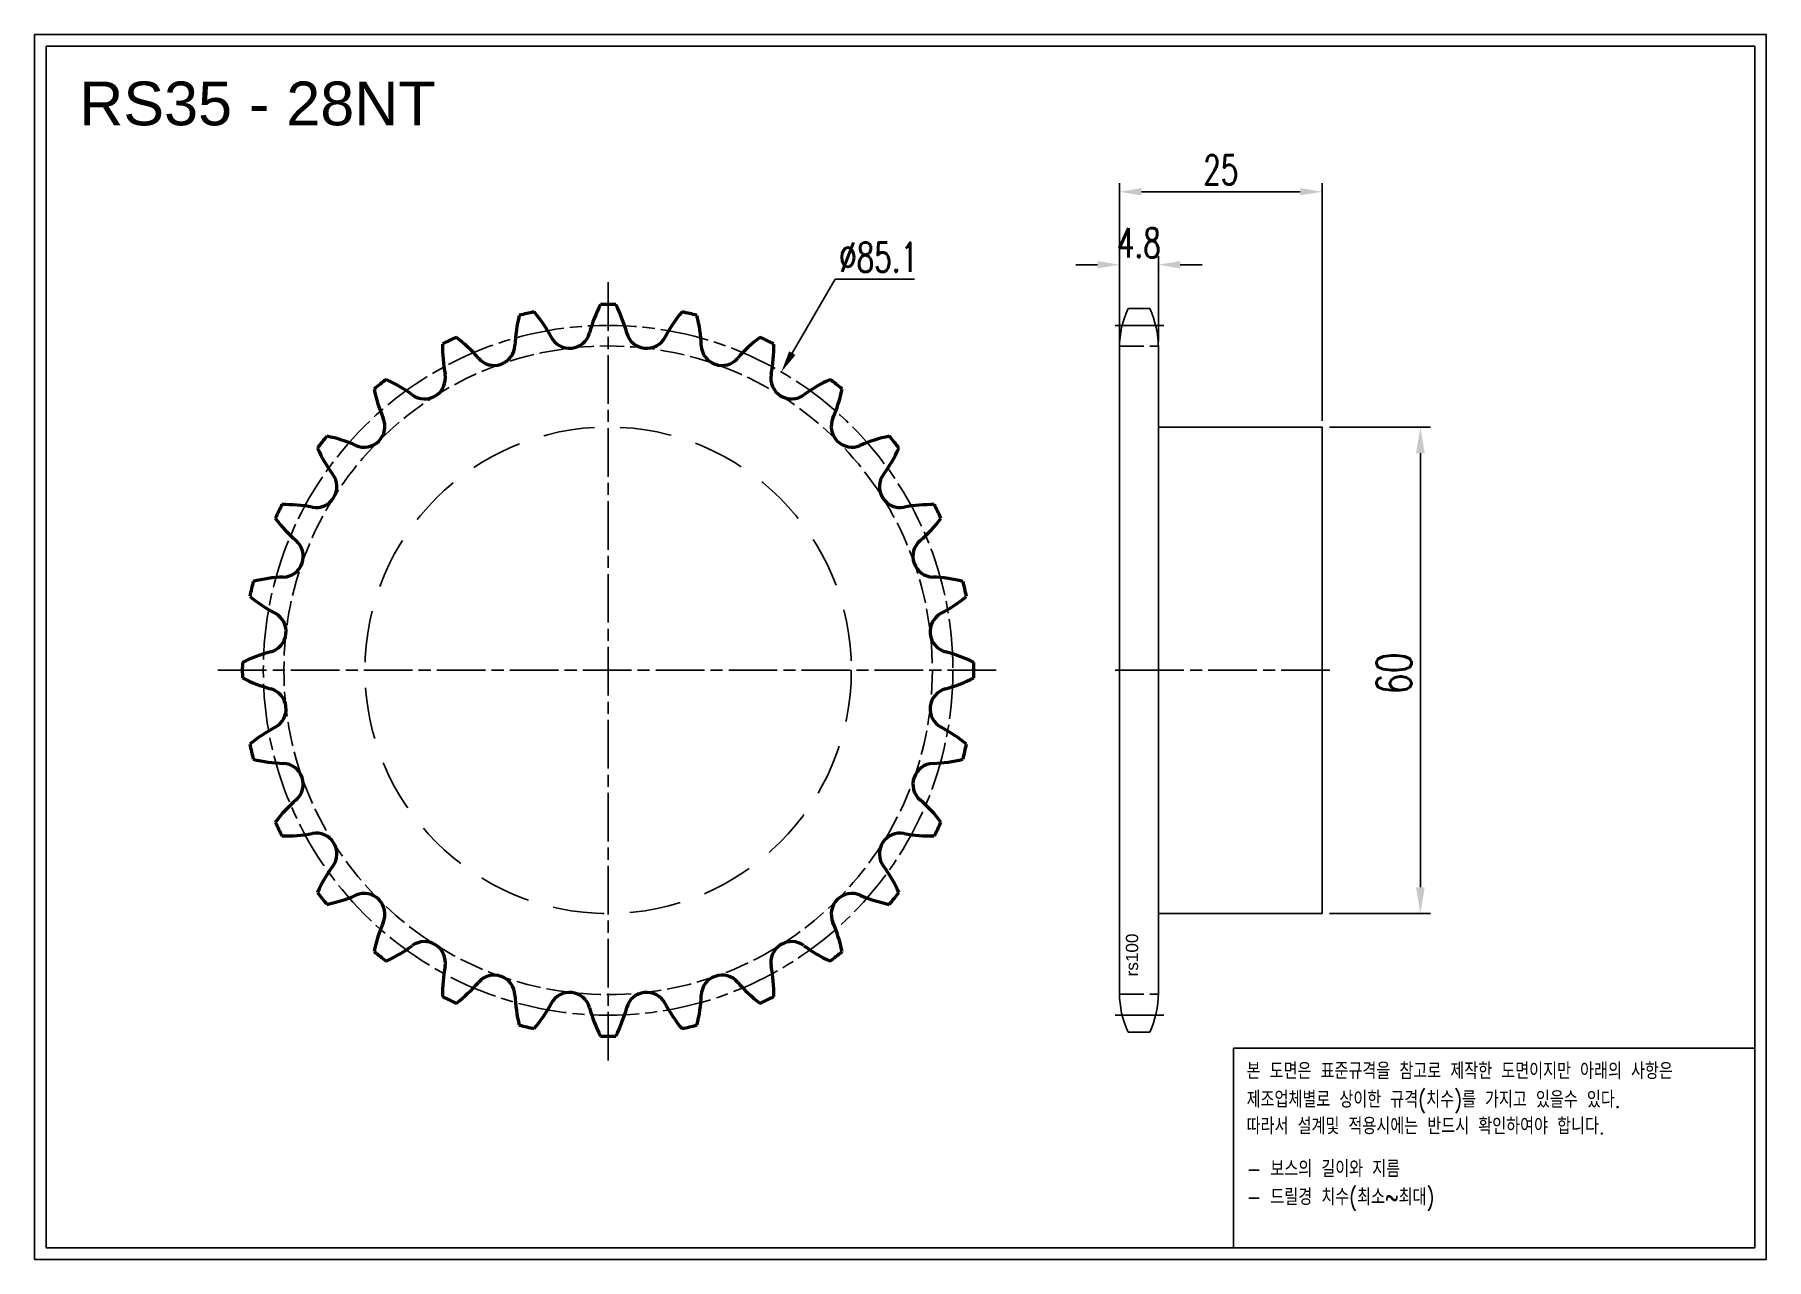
# Model space of a CAD drawing. Header units: millimetres. Extents: x -42856 to -42642, y 1262 to 1413.
import ezdxf

# ---------------------------------------------------------------- set-up
doc = ezdxf.new("R2010")
doc.units = ezdxf.units.MM
for name, pattern in [('AM_ISO02W050', [7.5, 6, -1.5]), ('AM_ISO02W050x2', [3.75, 3, -0.75]), ('AM_ISO08W050', [18, 12, -1.5, 3, -1.5]), ('AM_ISO08W050x2', [9, 6, -0.75, 1.5, -0.75]), ('HIDDEN', [9.525, 6.35, -3.175])]:
    doc.linetypes.add(name, pattern=pattern)
for name, color, linetype, lineweight in [('AM_0N', 7, 'Continuous', 50), ('AM_3N', 6, 'AM_ISO02W050', 25), ('AM_7', 4, 'AM_ISO08W050', 25), ('AM_7N', 4, 'AM_ISO08W050', 25)]:
    doc.layers.add(name, color=color, linetype=linetype, lineweight=lineweight)
doc.layers.add('HL', color=2, linetype='HIDDEN')
doc.layers.add('S-DIM', color=7, linetype='Continuous')
doc.styles.add('HAN', font='ROMANS.shx', dxfattribs={"width": 0.7, "bigfont": 'whgtxt.shx'})
doc.styles.add('HSG', font='SIMPLEX.shx', dxfattribs={"width": 0.7, "bigfont": 'HSG.shx'})
doc.styles.get("Standard").update_dxf_attribs({"font": 'arial.ttf'})
doc.dimstyles.new('APP6', dxfattribs={"dimscale": 1.5, "dimtxt": 2.4, "dimasz": 1.8, "dimexe": 0.7, "dimexo": 0.5, "dimgap": 0.6, "dimtad": 1, "dimtoh": 1, "dimdec": 1, "dimrnd": 0.01, "dimzin": 9, "dimdsep": 46, "dimtxsty": 'HSG', "dimcen": 0, "dimclrd": 1, "dimclre": 1, "dimclrt": 256, "dimazin": 2, "dimtp": 1, "dimtm": 1, "dimtfac": 0.5, "dimtdec": 1, "dimtofl": 0, "dimtmove": 0, "dimatfit": 3, "dimfxl": 0, "dimtvp": 1, "dimtolj": 2, "dimlwd": -1, "dimlwe": -1, "dimarcsym": 0})
doc.dimstyles.new('APP8', dxfattribs={"dimscale": 1.8, "dimtxt": 2.4, "dimasz": 1.8, "dimexe": 0.7, "dimexo": 0.5, "dimgap": 0.6, "dimtad": 1, "dimtoh": 1, "dimdec": 1, "dimrnd": 0.01, "dimzin": 9, "dimdsep": 46, "dimtxsty": 'HSG', "dimcen": 0, "dimclrd": 1, "dimclre": 1, "dimclrt": 256, "dimazin": 2, "dimtp": 1, "dimtm": 1, "dimtfac": 0.5, "dimtdec": 1, "dimtofl": 0, "dimtmove": 0, "dimatfit": 3, "dimfxl": 0, "dimtvp": 1, "dimtolj": 2, "dimlwd": -1, "dimlwe": -1, "dimarcsym": 0})

# ---------------------------------------------------------------- blocks, each defined once
blk = doc.blocks.new('*D1')
at = {"layer": 'Defpoints', "color": 0, "transparency": 16777216}
for p in [(-42697.21, 1365.02), (-42697.21, 1305.02), (-42685.09, 1305.02)]:
    blk.add_point(p, dxfattribs=at)
at = {"layer": 'S-DIM', "color": 1, "transparency": 16777216}
for p, q in [((-42696.31, 1365.02), (-42683.83, 1365.02)), ((-42685.09, 1361.78), (-42685.09, 1308.26)), ((-42696.31, 1305.02), (-42683.83, 1305.02))]:
    blk.add_line(p, q, dxfattribs=at)
for points in [[(-42685.63, 1361.78), (-42684.55, 1361.78), (-42685.09, 1365.02)], [(-42685.63, 1308.26), (-42684.55, 1308.26), (-42685.09, 1305.02)]]:
    blk.add_solid(points, dxfattribs=at)
at = {"layer": 'S-DIM', "transparency": 16777216, "insert": (-42688.33, 1334.63), "char_height": 4.32, "attachment_point": 5, "rotation": 90, "style": 'HSG'}
blk.add_mtext('\\A2;60', dxfattribs=at)
blk = doc.blocks.new('*D2')
at = {"layer": 'Defpoints', "color": 0, "transparency": 16777216}
for p in [(-42763.93, 1371.8), (-42806.66, 1298.24)]:
    blk.add_point(p, dxfattribs=at)
at = {"layer": 'S-DIM', "color": 1, "transparency": 16777216}
for p, q in [((-42757.27, 1383.26), (-42762.57, 1374.13)), ((-42747.49, 1383.26), (-42757.27, 1383.26))]:
    blk.add_line(p, q, dxfattribs=at)
blk.add_solid([(-42762.96, 1374.36), (-42762.18, 1373.91), (-42763.93, 1371.8)], dxfattribs=at)
at = {"layer": 'S-DIM', "transparency": 16777216, "insert": (-42751.93, 1385.96), "char_height": 3.6, "attachment_point": 5, "style": 'HSG'}
blk.add_mtext('\\A2;∅85.1', dxfattribs=at)
blk = doc.blocks.new('*D3')
at = {"layer": 'Defpoints', "color": 0, "transparency": 16777216}
for p in [(-42717.41, 1385.04), (-42722.21, 1374.83), (-42717.41, 1374.83)]:
    blk.add_point(p, dxfattribs=at)
at = {"layer": 'S-DIM', "color": 1, "transparency": 16777216}
for p, q in [((-42724.91, 1385.04), (-42727.61, 1385.04)), ((-42722.21, 1375.58), (-42722.21, 1386.09)), ((-42717.41, 1375.58), (-42717.41, 1386.09)), ((-42714.71, 1385.04), (-42712.01, 1385.04))]:
    blk.add_line(p, q, dxfattribs=at)
for points in [[(-42724.91, 1385.49), (-42724.91, 1384.59), (-42722.21, 1385.04)], [(-42714.71, 1385.49), (-42714.71, 1384.59), (-42717.41, 1385.04)]]:
    blk.add_solid(points, dxfattribs=at)
at = {"layer": 'S-DIM', "transparency": 16777216, "insert": (-42719.81, 1387.74), "char_height": 3.6, "attachment_point": 5, "style": 'HSG'}
blk.add_mtext('\\A2;4.8', dxfattribs=at)
blk = doc.blocks.new('*D4')
at = {"layer": 'Defpoints', "color": 0, "transparency": 16777216}
for p in [(-42697.21, 1394.04), (-42722.21, 1374.83), (-42697.21, 1365.02)]:
    blk.add_point(p, dxfattribs=at)
at = {"layer": 'S-DIM', "color": 1, "transparency": 16777216}
for p, q in [((-42722.21, 1375.58), (-42722.21, 1395.09)), ((-42697.21, 1365.77), (-42697.21, 1395.09)), ((-42719.51, 1394.04), (-42699.91, 1394.04))]:
    blk.add_line(p, q, dxfattribs=at)
for points in [[(-42719.51, 1394.49), (-42719.51, 1393.59), (-42722.21, 1394.04)], [(-42699.91, 1394.49), (-42699.91, 1393.59), (-42697.21, 1394.04)]]:
    blk.add_solid(points, dxfattribs=at)
at = {"layer": 'S-DIM', "transparency": 16777216, "insert": (-42709.71, 1396.74), "char_height": 3.6, "attachment_point": 5, "style": 'HSG'}
blk.add_mtext('\\A2;25', dxfattribs=at)
blk = doc.blocks.new('notice1')
at = {"color": 4}
blk.add_lwpolyline([(-22142.12, 1735.9), (-22053.8, 1735.9), (-22053.8, 1702.07), (-22142.12, 1702.07)], close=True, dxfattribs=at)
at = {"color": 4, "style": 'HAN', "width": 0.8}
for s, p in [('본 도면은 표준규격을 참고로 제작한 도면이지만 아래의 사항은', (-22139.9, 1730.62)), ('제조업체별로 상이한 규격(치수)를 가지고 있을수 있다.', (-22139.9, 1725.78)), ('따라서 설계및 적용시에는 반드시 확인하여야 합니다.', (-22139.9, 1721.28)), ('- 보스의 길이와 지름', (-22139.9, 1714.03)), ('- 드릴경 치수(최소~최대)', (-22139.9, 1709.27))]:
    blk.add_text(s, height=2.7949, dxfattribs=at).set_placement(p)

msp = doc.modelspace()

# ---------------------------------------------------------------- linework, layer by layer
for p, q in [((-42718.48, 1379.63), (-42721.14, 1379.63)), ((-42722.21, 1374.83), (-42722.21, 1295.2)), ((-42717.41, 1374.83), (-42717.41, 1295.2)), ((-42718.48, 1290.4), (-42721.14, 1290.4))]:
    msp.add_line(p, q)
for points in [[(-42856.04, 1413.42), (-42642.41, 1413.42), (-42642.41, 1262.36), (-42856.04, 1262.36)], [(-42854.6, 1411.98), (-42643.84, 1411.98), (-42643.84, 1263.8), (-42854.6, 1263.8)]]:
    msp.add_lwpolyline(points, close=True)
msp.add_lwpolyline([(-42717.41, 1365.02), (-42697.21, 1365.02), (-42697.21, 1305.02), (-42717.41, 1305.02)])
for centre, start, end in [((-42710.91, 1374.83), 154.8633, 180), ((-42728.71, 1374.83), 0, 25.1367), ((-42710.91, 1295.2), 180, 205.1367), ((-42728.71, 1295.2), 334.8633, 0)]:
    msp.add_arc(centre, 11.3, start, end)
at = {"layer": 'AM_0N'}
for centre, radius, start, end in [((-42769.93, 1371.85), 18.29, 153.071, 164.8214), ((-42785.29, 1335.02), 45.13, 88.8008, 91.1992), ((-42800.65, 1371.85), 18.29, 15.1786, 26.929), ((-42778.51, 1374.34), 18.29, 165.9281, 177.6786), ((-42785.29, 1335.02), 45.13, 101.6579, 104.0564), ((-42808.46, 1367.51), 18.29, 28.0357, 39.7862), ((-42762.12, 1367.51), 18.29, 140.2138, 151.9643), ((-42785.29, 1335.02), 45.13, 75.9436, 78.3421), ((-42792.07, 1374.34), 18.29, 2.3214, 14.0719), ((-42785.29, 1335.02), 45.13, 114.5151, 116.9135), ((-42815.11, 1361.54), 18.29, 40.8929, 52.6433), ((-42790.06, 1377.31), 2.57, 208.0357, 344.8214), ((-42780.53, 1377.31), 2.57, 195.1786, 331.9643), ((-42755.47, 1361.54), 18.29, 127.3567, 139.1071), ((-42785.29, 1335.02), 45.13, 63.0865, 65.4849), ((-42787.43, 1374.87), 18.29, 178.7853, 190.5357), ((-42799.35, 1375.19), 2.57, 220.8929, 357.6786), ((-42771.24, 1375.19), 2.57, 182.3214, 319.1071), ((-42783.15, 1374.87), 18.29, 349.4643, 1.2147), ((-42785.29, 1335.02), 45.13, 127.3722, 129.7706), ((-42796.25, 1373.39), 18.29, 191.6424, 203.3929), ((-42820.27, 1354.24), 18.29, 53.75, 65.5004), ((-42807.94, 1371.05), 2.57, 233.75, 10.5357), ((-42762.65, 1371.05), 2.57, 169.4643, 306.25), ((-42750.32, 1354.24), 18.29, 114.4996, 126.25), ((-42785.29, 1335.02), 45.13, 50.2294, 52.6278), ((-42774.34, 1373.39), 18.29, 336.6071, 348.3576), ((-42815.39, 1365.11), 2.57, 246.6071, 23.3929), ((-42755.2, 1365.11), 2.57, 156.6071, 293.3929), ((-42785.29, 1335.02), 45.13, 140.2294, 142.6278), ((-42823.67, 1345.97), 18.29, 66.6071, 78.3576), ((-42746.92, 1345.97), 18.29, 101.6424, 113.3929), ((-42785.29, 1335.02), 45.13, 37.3722, 39.7706), ((-42804.51, 1369.99), 18.29, 204.4996, 216.25), ((-42766.07, 1369.99), 18.29, 323.75, 335.5004), ((-42821.33, 1357.66), 2.57, 259.4643, 36.25), ((-42749.25, 1357.66), 2.57, 143.75, 280.5357), ((-42785.29, 1335.02), 45.13, 153.0865, 155.4849), ((-42825.14, 1337.16), 18.29, 79.4643, 91.2147), ((-42745.44, 1337.16), 18.29, 88.7853, 100.5357), ((-42785.29, 1335.02), 45.13, 24.5151, 26.9135), ((-42811.81, 1364.84), 18.29, 217.3567, 229.1071), ((-42758.77, 1364.84), 18.29, 310.8929, 322.6433), ((-42825.47, 1349.07), 2.57, 272.3214, 49.1071), ((-42745.12, 1349.07), 2.57, 130.8929, 267.6786), ((-42785.29, 1335.02), 45.13, 165.9436, 168.3421), ((-42824.62, 1328.24), 18.29, 92.3214, 104.0719), ((-42745.96, 1328.24), 18.29, 75.9281, 87.6786), ((-42785.29, 1335.02), 45.13, 11.6579, 14.0564), ((-42817.78, 1358.19), 18.29, 230.2138, 241.9643), ((-42752.8, 1358.19), 18.29, 298.0357, 309.7862), ((-42827.59, 1339.78), 2.57, 285.1786, 61.9643), ((-42743, 1339.78), 2.57, 118.0357, 254.8214), ((-42785.29, 1335.02), 45.13, 178.8008, 181.1992), ((-42822.13, 1319.66), 18.29, 105.1786, 116.929), ((-42748.46, 1319.66), 18.29, 63.071, 74.8214), ((-42785.29, 1335.02), 45.13, 358.8008, 1.1992), ((-42822.13, 1350.38), 18.29, 243.071, 254.8214), ((-42748.46, 1350.38), 18.29, 285.1786, 296.929), ((-42827.59, 1330.25), 2.57, 298.0357, 74.8214), ((-42743, 1330.25), 2.57, 105.1786, 241.9643), ((-42817.78, 1311.84), 18.29, 118.0357, 129.7862), ((-42752.8, 1311.84), 18.29, 50.2138, 61.9643), ((-42785.29, 1335.02), 45.13, 191.6579, 194.0564), ((-42785.29, 1335.02), 45.13, 345.9436, 348.3421), ((-42824.62, 1341.8), 18.29, 255.9281, 267.6786), ((-42825.47, 1320.96), 2.57, 310.8929, 87.6786), ((-42745.12, 1320.96), 2.57, 92.3214, 229.1071), ((-42745.96, 1341.8), 18.29, 272.3214, 284.0719), ((-42811.81, 1305.2), 18.29, 130.8929, 142.6433), ((-42758.77, 1305.2), 18.29, 37.3567, 49.1071), ((-42785.29, 1335.02), 45.13, 204.5151, 206.9135), ((-42785.29, 1335.02), 45.13, 333.0865, 335.4849), ((-42825.14, 1332.87), 18.29, 268.7853, 280.5357), ((-42821.33, 1312.37), 2.57, 323.75, 100.5357), ((-42749.25, 1312.37), 2.57, 79.4643, 216.25), ((-42745.44, 1332.87), 18.29, 259.4643, 271.2147), ((-42804.51, 1300.04), 18.29, 143.75, 155.5004), ((-42766.07, 1300.04), 18.29, 24.4996, 36.25), ((-42785.29, 1335.02), 45.13, 217.3722, 219.7706), ((-42815.39, 1304.92), 2.57, 336.6071, 113.3929), ((-42755.2, 1304.92), 2.57, 66.6071, 203.3929), ((-42785.29, 1335.02), 45.13, 320.2294, 322.6278), ((-42823.67, 1324.06), 18.29, 281.6424, 293.3929), ((-42746.92, 1324.06), 18.29, 246.6071, 258.3576), ((-42796.25, 1296.64), 18.29, 156.6071, 168.3576), ((-42774.34, 1296.64), 18.29, 11.6424, 23.3929), ((-42820.27, 1315.8), 18.29, 294.4996, 306.25), ((-42807.94, 1298.98), 2.57, 349.4643, 126.25), ((-42762.65, 1298.98), 2.57, 53.75, 190.5357), ((-42750.32, 1315.8), 18.29, 233.75, 245.5004), ((-42785.29, 1335.02), 45.13, 230.2294, 232.6278), ((-42785.29, 1335.02), 45.13, 307.3722, 309.7706), ((-42787.43, 1295.17), 18.29, 169.4643, 181.2147), ((-42799.35, 1294.84), 2.57, 2.3214, 139.1071), ((-42771.24, 1294.84), 2.57, 40.8929, 177.6786), ((-42783.15, 1295.17), 18.29, 358.7853, 10.5357), ((-42785.29, 1335.02), 45.13, 243.0865, 245.4849), ((-42815.11, 1308.5), 18.29, 307.3567, 319.1071), ((-42778.51, 1295.69), 18.29, 182.3214, 194.0719), ((-42790.06, 1292.72), 2.57, 15.1786, 151.9643), ((-42780.53, 1292.72), 2.57, 28.0357, 164.8214), ((-42792.07, 1295.69), 18.29, 345.9281, 357.6786), ((-42755.47, 1308.5), 18.29, 220.8929, 232.6433), ((-42785.29, 1335.02), 45.13, 294.5151, 296.9135), ((-42808.46, 1302.52), 18.29, 320.2138, 331.9643), ((-42769.93, 1298.18), 18.29, 195.1786, 206.929), ((-42800.65, 1298.18), 18.29, 333.071, 344.8214), ((-42762.12, 1302.52), 18.29, 208.0357, 219.7862), ((-42785.29, 1335.02), 45.13, 255.9436, 258.3421), ((-42785.29, 1335.02), 45.13, 281.6579, 284.0564), ((-42785.29, 1335.02), 45.13, 268.8008, 271.1992)]:
    msp.add_arc(centre, radius, start, end, dxfattribs=at)
at = {"layer": 'AM_3N', "linetype": 'AM_ISO02W050x2'}
for p, q in [((-42722.21, 1374.99), (-42717.41, 1374.99)), ((-42722.21, 1295.05), (-42717.41, 1295.05))]:
    msp.add_line(p, q, dxfattribs=at)
msp.add_circle((-42785.29, 1335.02), 40, dxfattribs=at)
at = {"layer": 'AM_7', "linetype": 'AM_ISO08W050x2'}
for p, q in [((-42716.75, 1377.55), (-42722.86, 1377.55)), ((-42716.75, 1335.02), (-42722.86, 1335.02)), ((-42696.25, 1335.02), (-42722.86, 1335.02)), ((-42716.75, 1292.48), (-42722.86, 1292.48))]:
    msp.add_line(p, q, dxfattribs=at)
msp.add_circle((-42785.29, 1335.02), 42.54, dxfattribs=at)
at = {"layer": 'AM_7N', "linetype": 'AM_ISO08W050x2'}
for p, q in [((-42785.29, 1286.89), (-42785.29, 1383.14)), ((-42833.42, 1335.02), (-42737.17, 1335.02))]:
    msp.add_line(p, q, dxfattribs=at)
at = {"layer": 'HL'}
msp.add_circle((-42785.29, 1335.02), 30, dxfattribs=at)

# ---------------------------------------------------------------- block references
at = {"xscale": 0.728, "yscale": 0.728, "zscale": 0.728}
msp.add_blockref('notice1', (-26588.68, 24.69), dxfattribs=at)

# ---------------------------------------------------------------- texts
msp.add_text('RS35 - 28NT', height=5.3948).set_placement((-42850.54, 1402.23))
at = {"insert": (-42721.42, 1297.26), "char_height": 1.512, "width": 6.5009, "attachment_point": 1, "rotation": 90}
msp.add_mtext('rs100', dxfattribs=at)

# ---------------------------------------------------------------- dimensions: what is measured, and where the dimension line sits
at = {"layer": 'S-DIM'}
dim = msp.add_linear_dim(base=(-42697.21, 1394.04), p1=(-42722.21, 1374.83), p2=(-42697.21, 1365.02), dimstyle='APP6', dxfattribs=at)
dim.commit()
dim.dimension.update_dxf_attribs({"geometry": '*D4', "text_midpoint": (-42709.71, 1396.74)})
dim = msp.add_linear_dim(base=(-42717.41, 1385.04), p1=(-42722.21, 1374.83), p2=(-42717.41, 1374.83), dimstyle='APP6', dxfattribs=at)
dim.commit()
dim.dimension.update_dxf_attribs({"geometry": '*D3', "text_midpoint": (-42719.81, 1385.04), "dimtype": 128})
dim = msp.add_diameter_dim_2p(p1=(-42806.66, 1298.24), p2=(-42763.93, 1371.8), dimstyle='APP6', dxfattribs=at)
dim.commit()
dim.dimension.update_dxf_attribs({"geometry": '*D2', "text_midpoint": (-42751.93, 1383.26), "dimtype": 131})
dim = msp.add_linear_dim(base=(-42685.09, 1305.02), p1=(-42697.21, 1365.02), p2=(-42697.21, 1305.02), angle=90, dimstyle='APP8', dxfattribs=at)
dim.commit()
dim.dimension.update_dxf_attribs({"geometry": '*D1', "text_midpoint": (-42685.09, 1334.63), "dimtype": 128})

doc.saveas('drawing.dxf')
